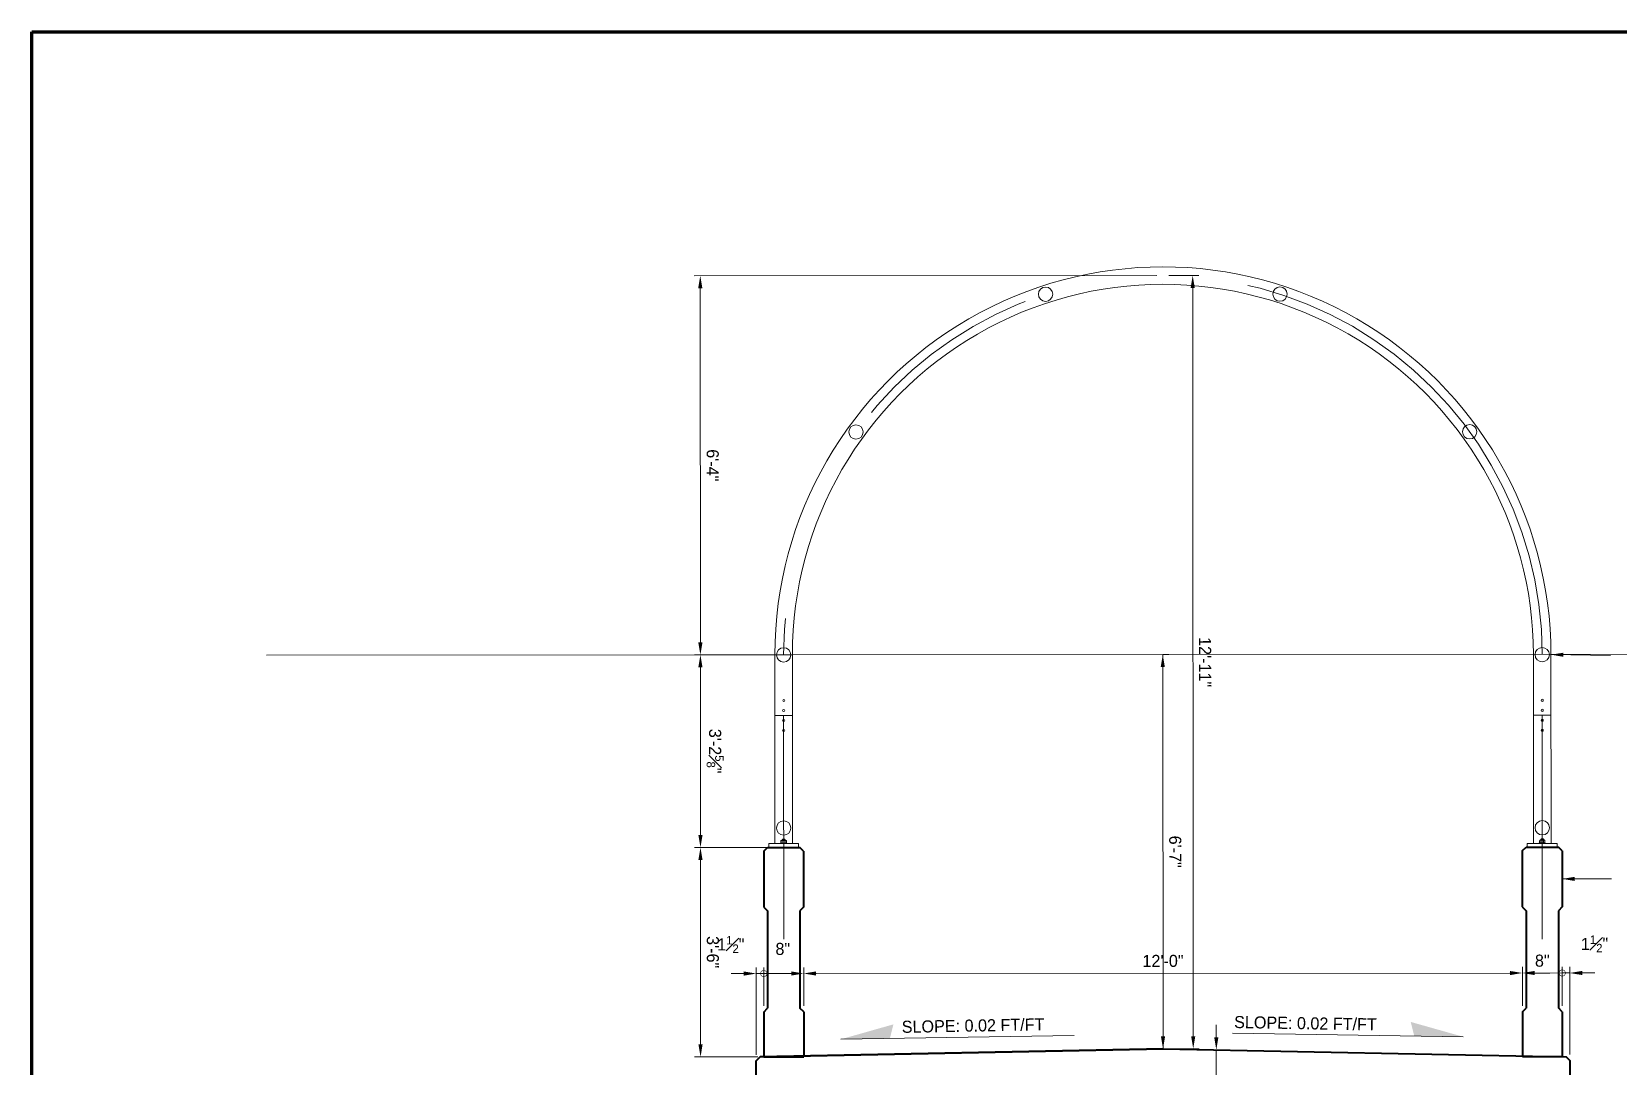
# Paper-space layout 'Sheet' of a CAD drawing. Extents: x 0.05 to 1.34, y -0.01 to 0.87.
# Drawn here: x 0.046 to 0.874, y 0.331 to 0.871 of the extents above; entities that cross this region are included whole.
import ezdxf

# ---------------------------------------------------------------- set-up
doc = ezdxf.new("R2010")
doc.units = 0
doc.header["$LTSCALE"] = 12
doc.header["$MEASUREMENT"] = 0
doc.linetypes.add('DGN Style 7', pattern=[0.04928, 0.022176, -0.009856, 0.007392, -0.009856])
doc.layers.add('ActivePts-ConstElements', color=14, linetype='Continuous', lineweight=0, plot=False)
for name, color, linetype, lineweight in [('Border', 7, 'Continuous', 13), ('CL_Major', 1, 'DGN Style 7', 0), ('DeckConc_pm', 134, 'Continuous', 40), ('Dimension', 7, 'Continuous', 0), ('SteelMisc', 40, 'Continuous', 13), ('Symbols', 7, 'Continuous', 13), ('TextStructures', 7, 'Continuous', 0), ('TrafBarrierConc', 3, 'Continuous', 40)]:
    doc.layers.add(name, color=color, linetype=linetype, lineweight=lineweight)
doc.styles.add('FDOT Structures Annotation', font='', dxfattribs={"height": 0.0063})
doc.styles.add('Style-FDOT', font='')
doc.styles.add('Style-FDOT Bold', font='txt')
doc.styles.get('FDOT Structures Annotation').set_extended_font_data('FDOT')
doc.styles.get('Style-FDOT').set_extended_font_data('FDOT')
doc.dimstyles.new('FDOT Structures Line Leader', dxfattribs={"dimtxt": 0.0063, "dimasz": 0.006509, "dimexe": 0.00315, "dimexo": 0.00315, "dimgap": 0.00315, "dimtad": 1, "dimdec": 3, "dimlfac": 12, "dimzin": 11, "dimdsep": 46, "dimlunit": 4, "dimtxsty": 'FDOT Structures Annotation', "dimcen": 0, "dimaunit": 1, "dimadec": 8, "dimazin": 3, "dimtfac": 0.7, "dimtdec": 0, "dimtmove": 1, "dimatfit": 3, "dimldrblk": 'NONE', "dimfxl": 1, "dimfrac": 1, "dimtolj": 1, "dimtzin": 11, "dimlwd": 0, "dimlwe": 0, "dimarcsym": 0})
doc.dimstyles.new('FDOT Structures Note-Arrow', dxfattribs={"dimtxt": 0.0063, "dimasz": 0.006509, "dimexe": 0.00315, "dimexo": 0.00315, "dimgap": 0.00315, "dimtad": 1, "dimdec": 3, "dimlfac": 12, "dimzin": 15, "dimdsep": 46, "dimlunit": 4, "dimtxsty": 'FDOT Structures Annotation', "dimcen": 0, "dimclrd": 256, "dimclre": 256, "dimaunit": 1, "dimadec": 8, "dimazin": 3, "dimtfac": 0.7, "dimtdec": 0, "dimtofl": 0, "dimtmove": 1, "dimatfit": 1, "dimfxl": 1, "dimfrac": 1, "dimtolj": 1, "dimtzin": 15, "dimlwd": -1, "dimlwe": 0, "dimarcsym": 0})

# ---------------------------------------------------------------- blocks, each defined once
blk = doc.blocks.new('*U5')
at = {"layer": 'TrafBarrierConc'}
for p, q in [((0.666655, 0.78684), (1.30825, 1.175241)), ((1.653495, 0.604934), (1.30825, 1.175241)), ((-0.744568, -0.140529), (0.645555, 0.701007)), ((0.666655, 0.78684), (0.645555, 0.701007)), ((1.0119, 0.216533), (1.653495, 0.604934)), ((-0.464056, -0.603904), (0.926067, 0.237632)), ((1.0119, 0.216533), (0.926067, 0.237632)), ((-1.632395, -0.604931), (-0.830401, -0.11943)), ((-0.830401, -0.11943), (-0.744568, -0.140529)), ((-1.632395, -0.604931), (-1.653495, -0.690764)), ((-1.372983, -1.154139), (-1.653495, -0.690764)), ((-1.28715, -1.175238), (-0.485156, -0.689737)), ((-0.485156, -0.689737), (-0.464056, -0.603904)), ((-1.28715, -1.175238), (-1.372983, -1.154139))]:
    blk.add_line(p, q, dxfattribs=at)
blk = doc.blocks.new('*U6')
at = {"layer": 'TrafBarrierConc'}
for p, q in [((0.666655, 0.78684), (1.30825, 1.175241)), ((1.653495, 0.604934), (1.30825, 1.175241)), ((-0.744568, -0.140529), (0.645555, 0.701007)), ((0.666655, 0.78684), (0.645555, 0.701007)), ((1.0119, 0.216533), (1.653495, 0.604934)), ((-0.464056, -0.603904), (0.926067, 0.237632)), ((1.0119, 0.216533), (0.926067, 0.237632)), ((-1.632395, -0.604931), (-0.830401, -0.11943)), ((-0.830401, -0.11943), (-0.744568, -0.140529)), ((-1.632395, -0.604931), (-1.653495, -0.690764)), ((-1.372983, -1.154139), (-1.653495, -0.690764)), ((-1.28715, -1.175238), (-0.485156, -0.689737)), ((-0.485156, -0.689737), (-0.464056, -0.603904)), ((-1.28715, -1.175238), (-1.372983, -1.154139))]:
    blk.add_line(p, q, dxfattribs=at)
blk = doc.blocks.new('*D7')
at = {"layer": 'Defpoints', "color": 0, "linetype": 'Continuous', "lineweight": 0, "transparency": 16777216}
for p in [(0.663991, 0.339426), (0.663991, 0.339426), (0.664002, 0.323798)]:
    blk.add_point(p, dxfattribs=at)
at = {"layer": 'Dimension', "color": 0, "linetype": 'Continuous', "lineweight": 0, "transparency": 16777216}
for p, q in [((0.663986, 0.345935), (0.663982, 0.352444)), ((0.664002, 0.323798), (0.663991, 0.339426)), ((0.664006, 0.317289), (0.66401, 0.31078))]:
    blk.add_line(p, q, dxfattribs=at)
for points in [[(0.665071, 0.345936), (0.662902, 0.345934), (0.663991, 0.339426)], [(0.665091, 0.31729), (0.662921, 0.317288), (0.664002, 0.323798)]]:
    blk.add_solid(points, dxfattribs=at)
at = {"layer": 'Dimension', "color": 0, "linetype": 'Continuous', "lineweight": 0, "transparency": 16777216, "insert": (0.664129, 0.295828), "char_height": 0.0063, "attachment_point": 5, "rotation": 270.039018, "style": 'Style-FDOT Bold'}
blk.add_mtext('\\A1;6"\\PDECK', dxfattribs=at)
blk = doc.blocks.new('_None')
blk = doc.blocks.new('*D9')
at = {"layer": 'Defpoints', "color": 0, "linetype": 'Continuous', "lineweight": 0, "transparency": 16777216}
for p in [(0.82368, 0.379519), (0.448694, 0.359179), (0.823694, 0.359307)]:
    blk.add_point(p, dxfattribs=at)
at = {"layer": 'Dimension', "linetype": 'Continuous', "lineweight": 0, "transparency": 16777216}
for p, q in [((0.448692, 0.362329), (0.448678, 0.382414)), ((0.823692, 0.362457), (0.823678, 0.382669))]:
    blk.add_line(p, q, dxfattribs=at)
at = {"layer": 'Dimension', "color": 0, "linetype": 'Continuous', "lineweight": 0, "transparency": 16777216}
blk.add_line((0.45519, 0.379268), (0.817171, 0.379515), dxfattribs=at)
for points in [[(0.455189, 0.380353), (0.45519, 0.378183), (0.44868, 0.379264)], [(0.81717, 0.3806), (0.817172, 0.37843), (0.82368, 0.379519)]]:
    blk.add_solid(points, dxfattribs=at)
at = {"layer": 'Dimension', "color": 0, "linetype": 'Continuous', "lineweight": 0, "transparency": 16777216, "insert": (0.636176, 0.385802), "char_height": 0.0063, "attachment_point": 5, "rotation": 0.039018, "style": 'Style-FDOT Bold'}
blk.add_mtext('\\A1;12\'-0"', dxfattribs=at)
blk = doc.blocks.new('TerminatorDotX_0.3')
at = {"color": 0, "linetype": 'ByBlock', "lineweight": -2}
blk.add_line((0, 0), (-1, 0), dxfattribs=at)
at = {"color": 0, "linetype": 'ByBlock', "lineweight": -2, "const_width": 0.5}
blk.add_lwpolyline([(-0.021196, 0, 1), (0.021196, 0, 1)], format="xyb", close=True, dxfattribs=at)
blk = doc.blocks.new('*D11')
at = {"layer": 'Defpoints', "color": 0, "linetype": 'Continuous', "lineweight": 0, "transparency": 16777216}
for p in [(0.844513, 0.379533), (0.844527, 0.359314), (0.848442, 0.333847)]:
    blk.add_point(p, dxfattribs=at)
at = {"layer": 'Dimension', "linetype": 'Continuous', "lineweight": 0, "transparency": 16777216}
for p, q in [((0.844525, 0.362464), (0.844511, 0.382683)), ((0.84844, 0.336997), (0.848409, 0.382686))]:
    blk.add_line(p, q, dxfattribs=at)
at = {"layer": 'Dimension', "color": 0, "linetype": 'Continuous', "lineweight": 0, "transparency": 16777216}
for p, q in [((0.838004, 0.379529), (0.831495, 0.379524)), ((0.848411, 0.379536), (0.844513, 0.379533)), ((0.85492, 0.37954), (0.861429, 0.379545))]:
    blk.add_line(p, q, dxfattribs=at)
blk.add_solid([(0.854919, 0.380625), (0.854921, 0.378456), (0.848411, 0.379536)], dxfattribs=at)
at = {"layer": 'Dimension', "color": 0, "linetype": 'Continuous', "lineweight": 0, "transparency": 16777216, "xscale": 0.006509, "yscale": 0.006509, "zscale": 0.006509, "rotation": 0.039039}
blk.add_blockref('TerminatorDotX_0.3', (0.844513, 0.379533), dxfattribs=at)
at = {"layer": 'Dimension', "color": 0, "linetype": 'Continuous', "lineweight": 0, "transparency": 16777216, "insert": (0.861372, 0.394737), "char_height": 0.0063, "attachment_point": 5, "rotation": 0.039018, "style": 'Style-FDOT Bold'}
blk.add_mtext('\\A1;1{\\H0.7x;\\S1#2;}"', dxfattribs=at)
blk = doc.blocks.new('*D12')
at = {"layer": 'Defpoints', "color": 0, "linetype": 'Continuous', "lineweight": 0, "transparency": 16777216}
for p in [(0.844513, 0.379533), (0.823694, 0.359307), (0.844527, 0.359314)]:
    blk.add_point(p, dxfattribs=at)
at = {"layer": 'Dimension', "linetype": 'Continuous', "lineweight": 0, "transparency": 16777216}
for p, q in [((0.823692, 0.362457), (0.823678, 0.382669)), ((0.844525, 0.362464), (0.844511, 0.382683))]:
    blk.add_line(p, q, dxfattribs=at)
at = {"layer": 'Dimension', "color": 0, "linetype": 'Continuous', "lineweight": 0, "transparency": 16777216}
blk.add_line((0.830189, 0.379524), (0.838004, 0.379529), dxfattribs=at)
blk.add_solid([(0.830188, 0.380608), (0.83019, 0.378439), (0.82368, 0.379519)], dxfattribs=at)
at = {"layer": 'Dimension', "color": 0, "linetype": 'Continuous', "lineweight": 0, "transparency": 16777216, "xscale": 0.006509, "yscale": 0.006509, "zscale": 0.006509, "rotation": 0.039039}
blk.add_blockref('TerminatorDotX_0.3', (0.844513, 0.379533), dxfattribs=at)
at = {"layer": 'Dimension', "color": 0, "linetype": 'Continuous', "lineweight": 0, "transparency": 16777216, "insert": (0.834092, 0.385937), "char_height": 0.0063, "attachment_point": 5, "rotation": 0.039018, "style": 'Style-FDOT Bold'}
blk.add_mtext('\\A1;8"', dxfattribs=at)
blk = doc.blocks.new('*D13')
at = {"layer": 'Defpoints', "color": 0, "linetype": 'Continuous', "lineweight": 0, "transparency": 16777216}
for p in [(0.427847, 0.379249), (0.427861, 0.359172), (0.448694, 0.359179)]:
    blk.add_point(p, dxfattribs=at)
at = {"layer": 'Dimension', "linetype": 'Continuous', "lineweight": 0, "transparency": 16777216}
for p, q in [((0.427859, 0.362322), (0.427845, 0.382399)), ((0.448692, 0.362329), (0.448678, 0.382414))]:
    blk.add_line(p, q, dxfattribs=at)
at = {"layer": 'Dimension', "color": 0, "linetype": 'Continuous', "lineweight": 0, "transparency": 16777216}
blk.add_line((0.442171, 0.379259), (0.434356, 0.379254), dxfattribs=at)
blk.add_solid([(0.442171, 0.380344), (0.442172, 0.378174), (0.44868, 0.379264)], dxfattribs=at)
at = {"layer": 'Dimension', "color": 0, "linetype": 'Continuous', "lineweight": 0, "transparency": 16777216, "xscale": 0.006509, "yscale": 0.006509, "zscale": 0.006509, "rotation": 180.039039}
blk.add_blockref('TerminatorDotX_0.3', (0.427847, 0.379249), dxfattribs=at)
at = {"layer": 'Dimension', "color": 0, "linetype": 'Continuous', "lineweight": 0, "transparency": 16777216, "insert": (0.437782, 0.392076), "char_height": 0.0063, "attachment_point": 5, "rotation": 0.039018, "style": 'Style-FDOT Bold'}
blk.add_mtext('\\A1;8"', dxfattribs=at)
blk = doc.blocks.new('*D14')
at = {"layer": 'Defpoints', "color": 0, "linetype": 'Continuous', "lineweight": 0, "transparency": 16777216}
for p in [(0.427847, 0.379249), (0.427861, 0.359172), (0.423963, 0.333702)]:
    blk.add_point(p, dxfattribs=at)
at = {"layer": 'Dimension', "linetype": 'Continuous', "lineweight": 0, "transparency": 16777216}
for p, q in [((0.423961, 0.336852), (0.42393, 0.382397)), ((0.427859, 0.362322), (0.427845, 0.382399))]:
    blk.add_line(p, q, dxfattribs=at)
at = {"layer": 'Dimension', "color": 0, "linetype": 'Continuous', "lineweight": 0, "transparency": 16777216}
for p, q in [((0.417423, 0.379242), (0.410914, 0.379238)), ((0.423932, 0.379247), (0.427847, 0.379249)), ((0.434356, 0.379254), (0.440865, 0.379258))]:
    blk.add_line(p, q, dxfattribs=at)
blk.add_solid([(0.417422, 0.380327), (0.417424, 0.378157), (0.423932, 0.379247)], dxfattribs=at)
at = {"layer": 'Dimension', "color": 0, "linetype": 'Continuous', "lineweight": 0, "transparency": 16777216, "xscale": 0.006509, "yscale": 0.006509, "zscale": 0.006509, "rotation": 180.039039}
blk.add_blockref('TerminatorDotX_0.3', (0.427847, 0.379249), dxfattribs=at)
at = {"layer": 'Dimension', "color": 0, "linetype": 'Continuous', "lineweight": 0, "transparency": 16777216, "insert": (0.410673, 0.39443), "char_height": 0.0063, "attachment_point": 5, "rotation": 0.039018, "style": 'Style-FDOT Bold'}
blk.add_mtext('\\A1;1{\\H0.7x;\\S1#2;}"', dxfattribs=at)
blk = doc.blocks.new('Arrow-Slope-Right')
at = {"layer": 'Dimension'}
blk.add_line((0.060201, -0.00095), (-0.060201, 0.00095), dxfattribs=at)
at = {"layer": 'Symbols', "color": 7, "linetype": 'Continuous', "lineweight": 0, "extrusion": (0, 0, -1)}
blk.add_solid([(-0.060201, -0.00095), (-0.032762, 0.006823), (-0.034613, -0.00055)], dxfattribs=at)
at = {"layer": 'TextStructures', "lineweight": 13, "insert": (-0.059323, 0.010021), "char_height": 0.0063, "attachment_point": 1, "rotation": 358.965869, "line_spacing_factor": 0.6, "style": 'Style-FDOT', "bg_fill": 3, "box_fill_scale": 1, "bg_fill_color": 7, "bg_fill_transparency": 0}
blk.add_mtext('SLOPE: 0.02 FT/FT', dxfattribs=at)
blk = doc.blocks.new('Arrow-Slope-Left')
at = {"layer": 'Dimension'}
blk.add_line((-0.060865, -0.000952), (0.060865, 0.000952), dxfattribs=at)
at = {"layer": 'Symbols', "color": 7, "linetype": 'Continuous', "lineweight": 0, "extrusion": (0, 0, -1)}
blk.add_solid([(0.035277, -0.000552), (0.060865, -0.000952), (0.033427, 0.006821)], dxfattribs=at)
at = {"layer": 'TextStructures', "color": 7, "linetype": 'Continuous', "lineweight": 13, "insert": (-0.029132, 0.008671), "char_height": 0.0063, "attachment_point": 1, "rotation": 0.998716, "line_spacing_factor": 0.6, "style": 'Style-FDOT', "bg_fill": 3, "box_fill_scale": 1, "bg_fill_color": 7, "bg_fill_transparency": 0}
blk.add_mtext('SLOPE: 0.02 FT/FT', dxfattribs=at)
blk = doc.blocks.new('*D21')
at = {"layer": 'Defpoints', "color": 0, "lineweight": 0, "transparency": 16777216}
for p in [(0.438215, 0.545567), (0.63606, 0.545702), (0.636201, 0.339972)]:
    blk.add_point(p, dxfattribs=at)
at = {"layer": 'Dimension', "lineweight": 0, "transparency": 16777216}
blk.add_line((0.441365, 0.545569), (0.63921, 0.545704), dxfattribs=at)
at = {"layer": 'Dimension', "transparency": 16777216}
blk.add_line((0.636196, 0.346482), (0.636065, 0.539192), dxfattribs=at)
at = {"layer": 'Dimension', "lineweight": 0, "transparency": 16777216}
for points in [[(0.63715, 0.539193), (0.63498, 0.539192), (0.63606, 0.545702)], [(0.637281, 0.346482), (0.635111, 0.346481), (0.636201, 0.339972)]]:
    blk.add_solid(points, dxfattribs=at)
at = {"layer": 'Dimension', "color": 0, "transparency": 16777216, "insert": (0.642541, 0.442841), "char_height": 0.0063, "attachment_point": 5, "rotation": 270.039018, "style": 'Style-FDOT Bold'}
blk.add_mtext('\\A1;6\'-7"', dxfattribs=at)
blk = doc.blocks.new('*D20')
at = {"layer": 'Defpoints', "color": 0, "lineweight": 0, "transparency": 16777216}
for p in [(0.636064, 0.743551), (0.651676, 0.743561), (0.636201, 0.339972)]:
    blk.add_point(p, dxfattribs=at)
at = {"layer": 'Dimension', "lineweight": 0, "transparency": 16777216}
for p, q in [((0.639214, 0.743553), (0.654826, 0.743564)), ((0.639351, 0.339975), (0.655101, 0.339985))]:
    blk.add_line(p, q, dxfattribs=at)
at = {"layer": 'Dimension', "transparency": 16777216}
blk.add_line((0.651946, 0.346492), (0.65168, 0.737052), dxfattribs=at)
at = {"layer": 'Dimension', "lineweight": 0, "transparency": 16777216}
for points in [[(0.652765, 0.737053), (0.650595, 0.737052), (0.651676, 0.743561)], [(0.653031, 0.346493), (0.650861, 0.346492), (0.651951, 0.339983)]]:
    blk.add_solid(points, dxfattribs=at)
at = {"layer": 'Dimension', "color": 0, "transparency": 16777216, "insert": (0.658163, 0.541777), "char_height": 0.0063, "attachment_point": 5, "rotation": 270.039018, "style": 'Style-FDOT Bold'}
blk.add_mtext('\\A1;12\'-11"', dxfattribs=at)
blk = doc.blocks.new('*D22')
at = {"layer": 'Defpoints', "color": 0, "lineweight": 0, "transparency": 16777216}
for p in [(0.394828, 0.445098), (0.438248, 0.445113), (0.427869, 0.335735)]:
    blk.add_point(p, dxfattribs=at)
at = {"layer": 'Dimension', "lineweight": 0, "transparency": 16777216}
for p, q in [((0.435098, 0.445112), (0.391678, 0.445097)), ((0.424719, 0.335734), (0.391716, 0.335722))]:
    blk.add_line(p, q, dxfattribs=at)
at = {"layer": 'Dimension', "transparency": 16777216}
blk.add_line((0.394864, 0.342233), (0.394831, 0.438589), dxfattribs=at)
at = {"layer": 'Dimension', "lineweight": 0, "transparency": 16777216}
for points in [[(0.395916, 0.43859), (0.393746, 0.438589), (0.394828, 0.445098)], [(0.395948, 0.342233), (0.393779, 0.342232), (0.394866, 0.335723)]]:
    blk.add_solid(points, dxfattribs=at)
at = {"layer": 'Dimension', "color": 0, "transparency": 16777216, "insert": (0.401258, 0.390413), "char_height": 0.0063, "attachment_point": 5, "rotation": 270.019538, "style": 'Style-FDOT Bold'}
blk.add_mtext('\\A1;3\'-6"', dxfattribs=at)
blk = doc.blocks.new('*D23')
at = {"layer": 'Defpoints', "color": 0, "lineweight": 0, "transparency": 16777216}
for p in [(0.394794, 0.545552), (0.438215, 0.545567), (0.438248, 0.445113)]:
    blk.add_point(p, dxfattribs=at)
at = {"layer": 'Dimension', "lineweight": 0, "transparency": 16777216}
for p, q in [((0.435065, 0.545566), (0.391644, 0.545551)), ((0.435098, 0.445112), (0.391678, 0.445097))]:
    blk.add_line(p, q, dxfattribs=at)
at = {"layer": 'Dimension', "transparency": 16777216}
blk.add_line((0.394826, 0.451608), (0.394796, 0.539043), dxfattribs=at)
at = {"layer": 'Dimension', "lineweight": 0, "transparency": 16777216}
for points in [[(0.395881, 0.539043), (0.393712, 0.539042), (0.394794, 0.545552)], [(0.395911, 0.451608), (0.393741, 0.451607), (0.394828, 0.445098)]]:
    blk.add_solid(points, dxfattribs=at)
at = {"layer": 'Dimension', "color": 0, "transparency": 16777216, "insert": (0.402494, 0.495328), "char_height": 0.0063, "attachment_point": 5, "rotation": 270.019538, "style": 'Style-FDOT Bold'}
blk.add_mtext('\\A1;3\'-2{\\H0.7x;\\S5#8;}"', dxfattribs=at)
blk = doc.blocks.new('*D24')
at = {"layer": 'Defpoints', "color": 0, "lineweight": 0, "transparency": 16777216}
for p in [(0.394727, 0.743469), (0.636064, 0.743551), (0.438215, 0.545567)]:
    blk.add_point(p, dxfattribs=at)
at = {"layer": 'Dimension', "lineweight": 0, "transparency": 16777216}
for p, q in [((0.632914, 0.74355), (0.391577, 0.743467)), ((0.435065, 0.545566), (0.391644, 0.545551))]:
    blk.add_line(p, q, dxfattribs=at)
at = {"layer": 'Dimension', "transparency": 16777216}
blk.add_line((0.394792, 0.552061), (0.394729, 0.736959), dxfattribs=at)
at = {"layer": 'Dimension', "lineweight": 0, "transparency": 16777216}
for points in [[(0.395814, 0.73696), (0.393644, 0.736959), (0.394727, 0.743469)], [(0.395877, 0.552061), (0.393707, 0.552061), (0.394794, 0.545552)]]:
    blk.add_solid(points, dxfattribs=at)
at = {"layer": 'Dimension', "color": 0, "transparency": 16777216, "insert": (0.401171, 0.644512), "char_height": 0.0063, "attachment_point": 5, "rotation": 270.019538, "style": 'Style-FDOT Bold'}
blk.add_mtext('\\A1;6\'-4"', dxfattribs=at)
blk = doc.blocks.new('11x17 Structures Sheet Border')
at = {"layer": 'Border', "lineweight": 80, "flags": 128}
blk.add_lwpolyline([(0.045879, 0.87083), (1.329161, 0.87083), (1.329161, 0.004198), (0.045879, 0.004198)], close=True, dxfattribs=at)
at = {"layer": 'ActivePts-ConstElements', "linetype": 'Continuous', "lineweight": 0, "flags": 1}
for tag in ['SheetTitle_Top', 'SheetTitle_Bottom', 'Company_City', 'Company_Zip', 'Company_Phone', 'County_Middle', 'Company_Name', 'Company_Street', 'Company_State', 'Company_Fax', 'County_Top', 'County_Bottom', 'License_Number', 'Professional_Name', 'Professional_Type', 'Financial_Project_Id', 'Road_Number', 'RoadwayID', 'Bridge_Number', 'Designed_By', 'Designed_By_Date', 'Drawing_Checked_By', 'Drawing_Checked_By_Date', 'Design_Checked_By', 'Design_Checked_By_Date', 'Bridge_Project_Description', 'Bridge_Project_Description_Top', 'Bridge_Project_Description_Bottom', 'FAC_Note', 'Drawn_By', 'Drawn_By_Date']:
    blk.add_attdef(tag, (0, 0), '', height=0.007292, dxfattribs=at)

psp = doc.layouts.new('Sheet')

# ---------------------------------------------------------------- linework, layer by layer
at = {"layer": 'ActivePts-ConstElements', "linetype": 'Continuous', "lineweight": 0}
for p, q in [((0.63606, 0.545702), (1.120668, 0.546032)), ((0.438226, 0.513922), (0.438235, 0.500063)), ((0.834059, 0.514057), (0.83407, 0.498464))]:
    psp.add_line(p, q, dxfattribs=at)
at = {"layer": 'CL_Major'}
psp.add_line((0.433658, 0.545565), (0.442772, 0.545568), dxfattribs=at)
at = {"layer": 'CL_Major', "linetype": 'DGN Style 7', "lineweight": 0}
for p, q in [((0.438264, 0.397133), (0.438226, 0.511177)), ((0.834098, 0.397268), (0.834059, 0.511312))]:
    psp.add_line(p, q, dxfattribs=at)
at = {"layer": 'CL_Major'}
psp.add_arc((0.636132, 0.545634), 0.1979167, 0.019521, 180.019521, dxfattribs=at)
at = {"layer": 'DeckConc_pm'}
for q in [(0.425915, 0.335695), (0.846489, 0.335838)]:
    psp.add_line((0.636201, 0.339972), q, dxfattribs=at)
at = {"layer": 'DeckConc_pm', "flags": 128}
psp.add_lwpolyline([(0.423967, 0.32198), (0.423963, 0.333702), (0.425915, 0.335695), (0.636201, 0.339972), (0.846489, 0.335838), (0.848442, 0.333847), (0.848446, 0.322125)], dxfattribs=at)
at = {"layer": 'SteelMisc', "linetype": 'Continuous', "lineweight": 13}
for p, q in [((0.43369, 0.447065), (0.433657, 0.545564)), ((0.442787, 0.498565), (0.442771, 0.54557)), ((0.829506, 0.498696), (0.82949, 0.545833)), ((0.838638, 0.447203), (0.838604, 0.54584)), ((0.433669, 0.51392), (0.442783, 0.513923)), ((0.838616, 0.514058), (0.829502, 0.514055)), ((0.442805, 0.447068), (0.442787, 0.498565)), ((0.829523, 0.4472), (0.829506, 0.498696)), ((0.436695, 0.447285), (0.439802, 0.447286)), ((0.436695, 0.447285), (0.436695, 0.447064)), ((0.436828, 0.448462), (0.436828, 0.447285)), ((0.439665, 0.447286), (0.436828, 0.447285)), ((0.439311, 0.448735), (0.437182, 0.448734)), ((0.437744, 0.449388), (0.437441, 0.449085)), ((0.437441, 0.449085), (0.439051, 0.449086)), ((0.437441, 0.449085), (0.437441, 0.448734)), ((0.437537, 0.44847), (0.437538, 0.447285)), ((0.437744, 0.449388), (0.438698, 0.449389)), ((0.438698, 0.449389), (0.439051, 0.449086)), ((0.438955, 0.448471), (0.438955, 0.447286)), ((0.439051, 0.449086), (0.439051, 0.448734)), ((0.439665, 0.448463), (0.439665, 0.447286)), ((0.439802, 0.447286), (0.439802, 0.447065)), ((0.835633, 0.447421), (0.832526, 0.44742)), ((0.832526, 0.44742), (0.832526, 0.447199)), ((0.832662, 0.448597), (0.832663, 0.44742)), ((0.832663, 0.44742), (0.8355, 0.447421)), ((0.833016, 0.448869), (0.835144, 0.448869)), ((0.833629, 0.449523), (0.833276, 0.44922)), ((0.834886, 0.449221), (0.833276, 0.44922)), ((0.833276, 0.44922), (0.833276, 0.448869)), ((0.833372, 0.448605), (0.833372, 0.44742)), ((0.834583, 0.449523), (0.833629, 0.449523)), ((0.834583, 0.449523), (0.834886, 0.449221)), ((0.83479, 0.448606), (0.83479, 0.447421)), ((0.834886, 0.449221), (0.834886, 0.448869)), ((0.835499, 0.448598), (0.8355, 0.447421)), ((0.835633, 0.447421), (0.835633, 0.4472))]:
    psp.add_line(p, q, dxfattribs=at)
at = {"layer": 'SteelMisc', "linetype": 'Continuous', "lineweight": 0}
psp.add_line((0.837825, 0.445249), (0.830338, 0.445247), dxfattribs=at)
at = {"layer": 'SteelMisc', "linetype": 'Continuous', "lineweight": 13, "flags": 128}
for points in [[(0.430435, 0.447064), (0.44606, 0.447069), (0.44606, 0.445116), (0.430435, 0.445111)], [(0.841893, 0.447204), (0.826268, 0.447199), (0.826269, 0.445245), (0.841894, 0.445251)]]:
    psp.add_lwpolyline(points, close=True, dxfattribs=at)
at = {"layer": 'SteelMisc', "linetype": 'Continuous', "lineweight": 13}
for centre, radius in [((0.574908, 0.733843), 0.0037435), ((0.697227, 0.733885), 0.0037435), ((0.475974, 0.661912), 0.0037435), ((0.79621, 0.662021), 0.0037435), ((0.438215, 0.545567), 0.0037435), ((0.834048, 0.545702), 0.0037435), ((0.834048, 0.545702), 0.0037435), ((0.438298, 0.521734), 0.0005697), ((0.834059, 0.521869), 0.0005697), ((0.438226, 0.516526), 0.0005697), ((0.834061, 0.516661), 0.0005697), ((0.438227, 0.511318), 0.0005697), ((0.438229, 0.506109), 0.0005697), ((0.834063, 0.511453), 0.0005697), ((0.834064, 0.506244), 0.0005697), ((0.438245, 0.455205), 0.0037435), ((0.834078, 0.45534), 0.0037435)]:
    psp.add_circle(centre, radius, dxfattribs=at)
for centre, radius, start, end in [((0.636132, 0.545634), 0.202474, 0.019521, 180.019521), ((0.636132, 0.545634), 0.1933594, 0.019521, 180.019521), ((0.437184, 0.448365), 0.0003689, 16.618147, 164.720062), ((0.438247, 0.447649), 0.0010855, 49.220988, 130.818053), ((0.439309, 0.448367), 0.0003684, 15.170156, 163.523689)]:
    psp.add_arc(centre, radius, start, end, dxfattribs=at)
at = {"layer": 'SteelMisc', "linetype": 'Continuous', "lineweight": 13, "extrusion": (0, 0, -1)}
for centre, radius, start, end in [((-0.833018, 0.448501), 0.0003684, 15.131115, 163.484648), ((-0.834081, 0.447784), 0.0010855, 49.181947, 130.779012), ((-0.835143, 0.448501), 0.0003689, 16.579106, 164.681021)]:
    psp.add_arc(centre, radius, start, end, dxfattribs=at)

# ---------------------------------------------------------------- block references
at = {"layer": 'TrafBarrierConc', "xscale": 0.03125, "yscale": 0.03125, "zscale": 0.03125, "rotation": 238.830155}
for name, p in [('*U6', (0.438438, 0.389731)), ('*U5', (0.834271, 0.389866))]:
    psp.add_blockref(name, p, dxfattribs=at)

# ---------------------------------------------------------------- dimensions: what is measured, and where the dimension line sits
at = {"layer": 'Dimension'}
for base, p1, p2, angle, picture, middle in [((0.394727, 0.743469), (0.438215, 0.545567), (0.636064, 0.743551), 90.019521, '*D24', (0.401171, 0.644512)), ((0.651676, 0.743561), (0.636201, 0.339972), (0.636064, 0.743551), 90.039039, '*D20', (0.658163, 0.541777)), ((0.394794, 0.545552), (0.438248, 0.445113), (0.438215, 0.545567), 90.019521, '*D23', (0.402494, 0.495328)), ((0.394828, 0.445098), (0.427869, 0.335735), (0.438248, 0.445113), 90.019521, '*D22', (0.401258, 0.390413))]:
    dim = psp.add_linear_dim(base=base, p1=p1, p2=p2, angle=angle, dimstyle='FDOT Structures Note-Arrow', override={"dimlfac": 384, "dimtxsty": 'Style-FDOT Bold', "dimtdec": 3, "dimtmove": 2}, dxfattribs=at)
    dim.commit()
    dim.dimension.update_dxf_attribs({"geometry": picture, "text_midpoint": middle})
at = {"layer": 'Dimension', "linetype": 'Continuous', "lineweight": 0}
for base, p1, p2, angle, picture, middle in [((0.427847, 0.379249), (0.423963, 0.333702), (0.427861, 0.359172), 180.039039, '*D14', (0.410678, 0.386801)), ((0.844513, 0.379533), (0.848442, 0.333847), (0.844527, 0.359314), 0.039039, '*D11', (0.861377, 0.387108)), ((0.427847, 0.379249), (0.448694, 0.359179), (0.427861, 0.359172), 180.039039, '*D13', (0.437786, 0.385665))]:
    dim = psp.add_linear_dim(base=base, p1=p1, p2=p2, angle=angle, dimstyle='FDOT Structures Line Leader', override={"dimlfac": 384, "dimtxsty": 'Style-FDOT Bold', "dimblk2": 'TerminatorDotX_0.3', "dimsah": 1, "dimclre": 256, "dimtdec": 3, "dimatfit": 1}, dxfattribs=at)
    dim.commit()
    dim.dimension.update_dxf_attribs({"geometry": picture, "text_midpoint": middle, "dimtype": 160})
dim = psp.add_linear_dim(base=(0.844513, 0.379533), p1=(0.823694, 0.359307), p2=(0.844527, 0.359314), angle=0.039039, dimstyle='FDOT Structures Line Leader', override={"dimlfac": 384, "dimtxsty": 'Style-FDOT Bold', "dimblk2": 'TerminatorDotX_0.3', "dimsah": 1, "dimclre": 256, "dimtdec": 3, "dimatfit": 1}, dxfattribs=at)
dim.commit()
dim.dimension.update_dxf_attribs({"geometry": '*D12', "text_midpoint": (0.834092, 0.385937)})

# ---------------------------------------------------------------- leaders
at = {"layer": 'Dimension', "annotation_type": 0, "has_hookline": 1, "hookline_direction": 1, "horizontal_direction": (1, 0.000681, 0)}
for points, text_width in [([(0.838606, 0.545703), (0.869627, 0.545329)], 0.09175), ([(0.844504, 0.42865), (0.87029, 0.428668)], 0.111581)]:
    psp.add_leader(points, dimstyle='FDOT Structures Note-Arrow', override={"dimscale": 1, "dimgap": 0.004725, "dimtad": 0, "dimtxsty": 'Style-FDOT Bold', "dimclrd": 0}, dxfattribs=dict(at, text_width=text_width))

# ---------------------------------------------------------------- next in the draw order: block references
at = {"layer": 'Dimension', "rotation": 0.039039}
for name, p in [('Arrow-Slope-Left', (0.528934, 0.345926)), ('Arrow-Slope-Right', (0.732684, 0.347141))]:
    psp.add_blockref(name, p, dxfattribs=at)

# ---------------------------------------------------------------- next in the draw order: linework, layer by layer
at = {"layer": 'ActivePts-ConstElements', "flags": 128}
psp.add_lwpolyline([(1.329161, 0.87083), (0.045879, 0.87083), (0.045879, 0.070862), (1.329161, 0.070862)], close=True, dxfattribs=at)
at = {"layer": 'ActivePts-ConstElements', "linetype": 'Continuous', "lineweight": 0, "flags": 128}
psp.add_lwpolyline([(0.636201, 0.339972), (0.63606, 0.545702), (0.16846, 0.545383)], dxfattribs=at)

# ---------------------------------------------------------------- next in the draw order: block references
at = {"layer": 'Border', "linetype": 'Continuous', "lineweight": 53}
psp.add_blockref('11x17 Structures Sheet Border', (0, 0), dxfattribs=at)

# ---------------------------------------------------------------- next in the draw order: dimensions: what is measured, and where the dimension line sits
at = {"layer": 'Dimension'}
dim = psp.add_linear_dim(base=(0.63606, 0.545702), p1=(0.636201, 0.339972), p2=(0.438215, 0.545567), angle=90.039039, dimstyle='FDOT Structures Note-Arrow', override={"dimlfac": 384, "dimtxsty": 'Style-FDOT Bold', "dimtdec": 3, "dimtmove": 2}, dxfattribs=at)
dim.commit()
dim.dimension.update_dxf_attribs({"geometry": '*D21', "text_midpoint": (0.642541, 0.442841)})
at = {"layer": 'Dimension', "linetype": 'Continuous', "lineweight": 0}
dim = psp.add_linear_dim(base=(0.82368, 0.379519), p1=(0.448694, 0.359179), p2=(0.823694, 0.359307), angle=0.039039, dimstyle='FDOT Structures Line Leader', override={"dimlfac": 384, "dimtxsty": 'Style-FDOT Bold', "dimclre": 256, "dimtdec": 3, "dimatfit": 1}, dxfattribs=at)
dim.commit()
dim.dimension.update_dxf_attribs({"geometry": '*D9', "text_midpoint": (0.636176, 0.385802)})
dim = psp.add_linear_dim(base=(0.663991, 0.339426), p1=(0.664002, 0.323798), p2=(0.663991, 0.339426), angle=90.039039, text='<>\\XDECK', dimstyle='FDOT Structures Line Leader', override={"dimlfac": 384, "dimpost": '\\X', "dimtxsty": 'Style-FDOT Bold', "dimclre": 256, "dimtdec": 3, "dimatfit": 1, "dimfrac": 2}, dxfattribs=at)
dim.commit()
dim.dimension.update_dxf_attribs({"geometry": '*D7', "text_midpoint": (0.664129, 0.295828), "dimtype": 160})

doc.saveas('drawing.dxf')
